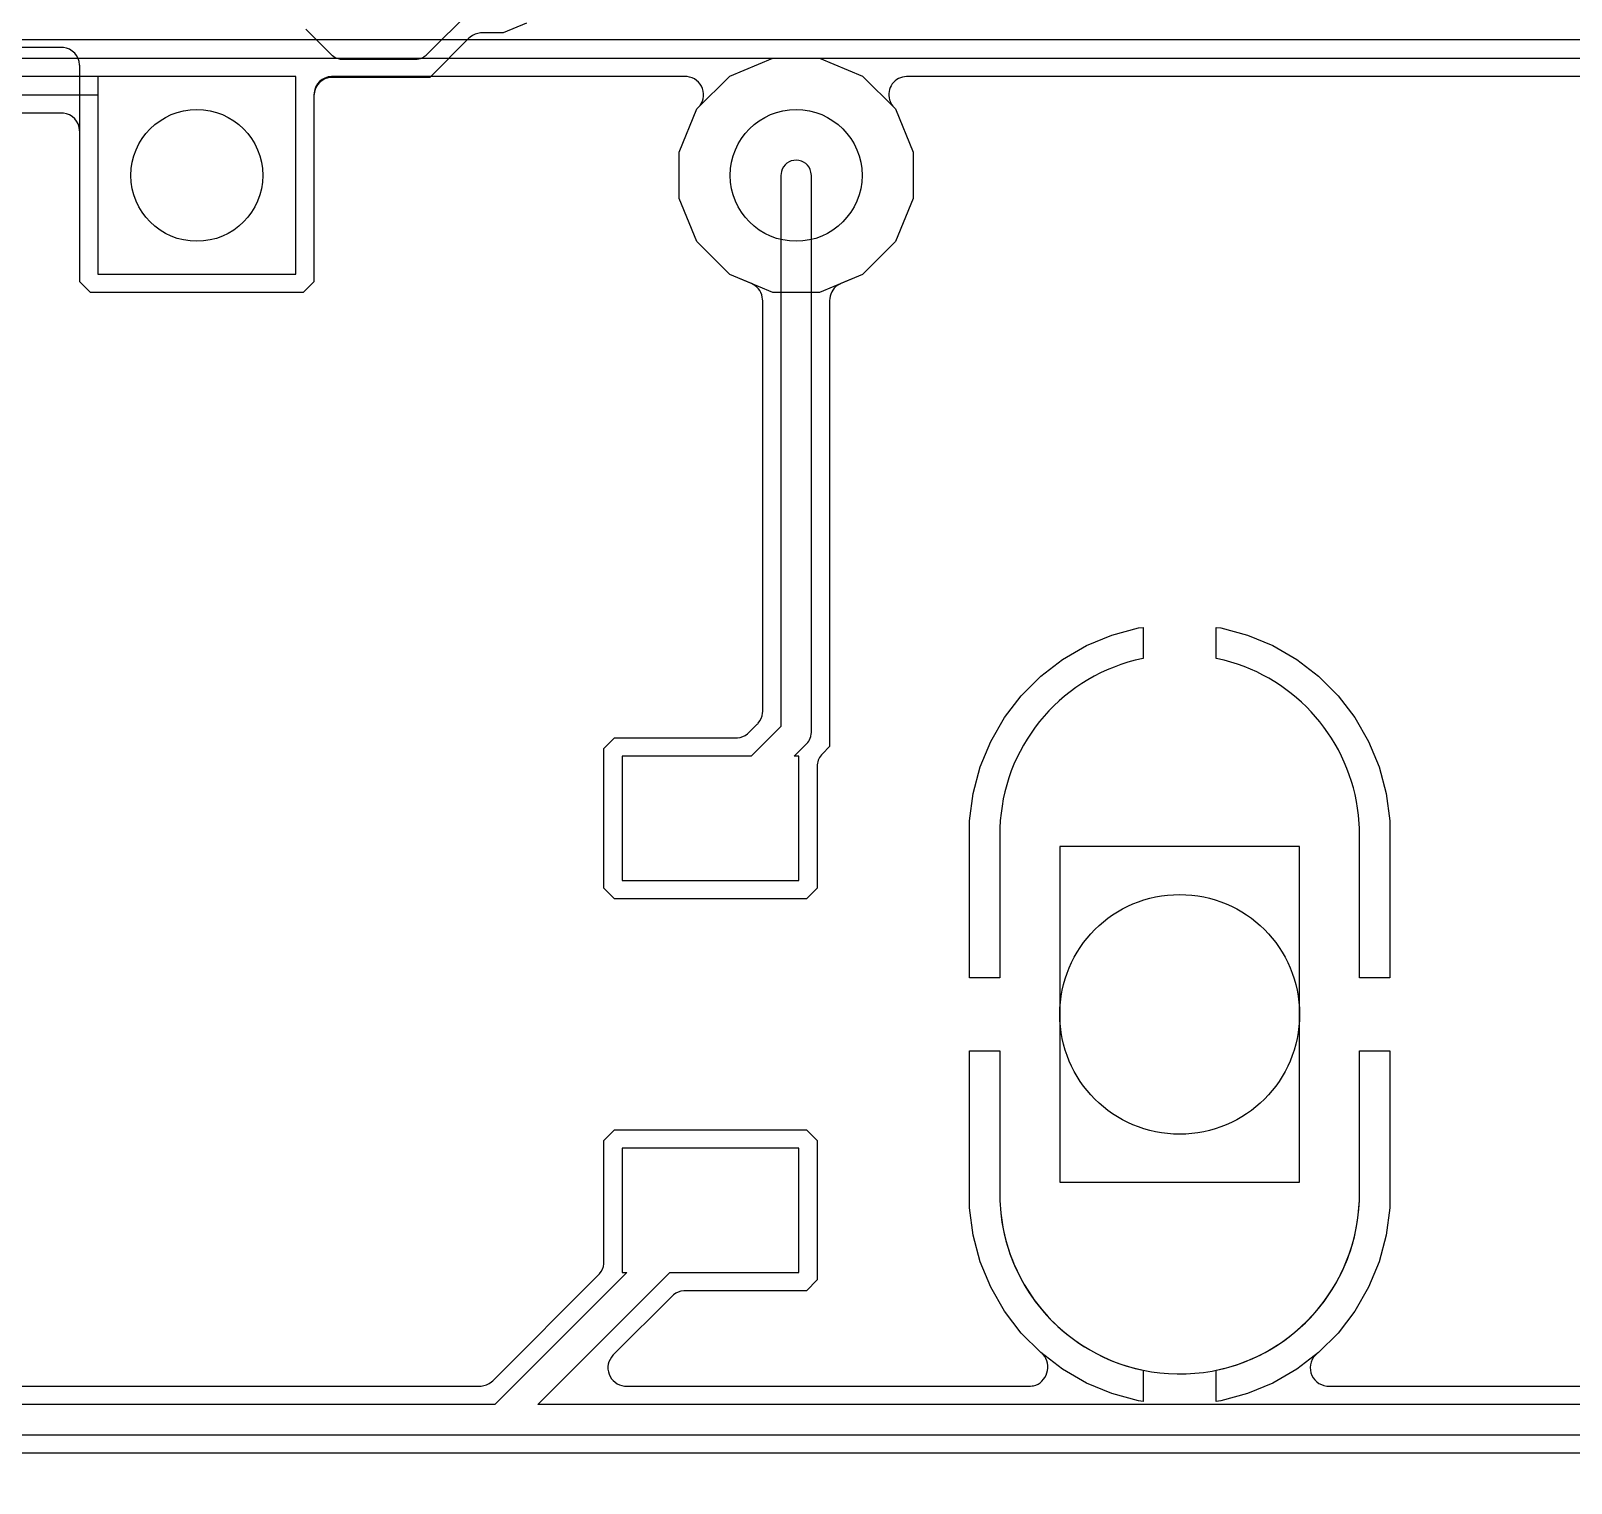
# Model space of a CAD drawing. Header units: millimetres. Extents: x 7.1 to 88.1, y 7.1 to 104.8.
# Drawn here: x 53.26 to 66.12, y 74.67 to 86.79 of the extents above; entities that cross this region are included whole.
import ezdxf

# ---------------------------------------------------------------- set-up
doc = ezdxf.new("R2010")
doc.units = ezdxf.units.MM

msp = doc.modelspace()

# ---------------------------------------------------------------- linework, layer by layer
at = {"layer": '16_copper'}
for points in [[(55.559, 86.802), (55.773, 86.588), (55.777, 86.584), (55.781, 86.58, 0.11143), (55.83, 86.555), (55.838, 86.554), (55.847, 86.551), (55.856, 86.551), (55.863, 86.55), (56.477, 86.55), (56.483, 86.551), (56.488, 86.551, 0.111436), (56.542, 86.568), (56.547, 86.572), (56.556, 86.578), (56.562, 86.584), (56.567, 86.588), (56.938, 86.958)], [(57.401, 86.85), (57.206, 86.769), (57.028, 86.769), (57.022, 86.769), (57.016, 86.769, 0.153128), (56.931, 86.735), (56.92, 86.725), (56.593, 86.398), (55.78, 86.398), (55.776, 86.398), (55.772, 86.398, 0.370187), (55.628, 86.261), (55.627, 86.246), (55.627, 84.693), (55.538, 84.604), (53.762, 84.604), (53.673, 84.693), (53.673, 86.497), (53.672, 86.501), (53.672, 86.504, 0.370187), (53.536, 86.648), (53.52, 86.649), (52.281, 86.649)], [(52.693, 75.479), (57.011, 75.479), (57.017, 75.48), (57.022, 75.48, 0.153128), (57.107, 75.514), (57.119, 75.524), (58.002, 76.407), (58.006, 76.412), (58.01, 76.416, 0.153125), (58.046, 76.499), (58.047, 76.515), (58.047, 77.528), (58.136, 77.617), (59.736, 77.617), (59.825, 77.528), (59.825, 76.365), (59.736, 76.275), (58.723, 76.275), (58.718, 76.275), (58.712, 76.275, 0.153128), (58.627, 76.241), (58.616, 76.231), (58.124, 75.74), (58.123, 75.738), (58.122, 75.737, 0.622974), (58.217, 75.48), (58.232, 75.479), (61.607, 75.479), (61.619, 75.481), (61.631, 75.481, 0.547404), (61.712, 75.743), (61.708, 75.746, 0.006201), (61.705, 75.748), (61.7, 75.753), (61.691, 75.76), (61.528, 75.922), (61.388, 76.105), (61.274, 76.304), (61.186, 76.516), (61.126, 76.738), (61.096, 76.966), (61.096, 78.276), (61.35, 78.276), (61.35, 77.028), (61.358, 76.921, 0.931034), (64.35, 77.028), (64.35, 78.276), (64.604, 78.276), (64.604, 76.966), (64.574, 76.738), (64.514, 76.516), (64.426, 76.304), (64.312, 76.105), (64.172, 75.922), (64.009, 75.76), (64, 75.753, 0.678475), (64.077, 75.48), (64.082, 75.48, 0.006502), (64.086, 75.48), (64.093, 75.479), (69.257, 75.479)], [(76.147, 75.327), (57.496, 75.327), (58.597, 76.428), (59.673, 76.428), (59.673, 77.465), (58.199, 77.465), (58.199, 76.428), (58.238, 76.428), (57.137, 75.327), (38.446, 75.327), (39.547, 76.428), (40.623, 76.428), (40.623, 77.465), (39.149, 77.465), (39.149, 76.428), (39.188, 76.428), (38.135, 75.375), (38.115, 75.411, 0.577351), (37.46, 75.368), (37.443, 75.327), (22.635, 75.327)], [(22.582, 75.073), (37.443, 75.073), (37.46, 75.032, 0.621842), (38.14, 75.032), (38.157, 75.073), (76.2, 75.073)], [(76.316, 74.921), (38.334, 74.921), (38.328, 74.92), (38.323, 74.92, 0.153128), (38.238, 74.886), (38.226, 74.876), (38.101, 74.75), (37.906, 74.669), (37.694, 74.669), (37.499, 74.75), (37.374, 74.876), (37.369, 74.88), (37.365, 74.884, 0.153125), (37.282, 74.92), (37.266, 74.921), (22.466, 74.921)]]:
    msp.add_lwpolyline(points, format="xyb", dxfattribs=at)
for points in [[(58.136, 79.545), (58.047, 79.635), (58.047, 80.798), (58.136, 80.887), (59.149, 80.887), (59.154, 80.888), (59.16, 80.888, 0.153128), (59.245, 80.921), (59.256, 80.932), (59.326, 81.001), (59.33, 81.006), (59.334, 81.01, 0.153125), (59.37, 81.094), (59.371, 81.109), (59.371, 84.537), (59.37, 84.542), (59.37, 84.547, 0.258802), (59.291, 84.671), (59.277, 84.678), (59.096, 84.753), (58.821, 85.028), (58.673, 85.387), (58.673, 85.776), (58.821, 86.135), (59.096, 86.41), (59.456, 86.559), (59.844, 86.559), (60.204, 86.41), (60.479, 86.135), (60.627, 85.776), (60.627, 85.387), (60.479, 85.028), (60.204, 84.753), (60.023, 84.678), (60.019, 84.676), (60.015, 84.674, 0.258803), (59.93, 84.553), (59.929, 84.537), (59.929, 80.815), (59.87, 80.755, 0.172365), (59.826, 80.663), (59.825, 80.647), (59.825, 79.635), (59.736, 79.545)], [(59.673, 80.735), (59.634, 80.735), (59.74, 80.841), (59.743, 80.845), (59.747, 80.848, 0.11143), (59.773, 80.898), (59.774, 80.905), (59.776, 80.915), (59.776, 80.924), (59.777, 80.93), (59.777, 85.581), (59.774, 85.609, 0.785533), (59.527, 85.613), (59.523, 85.581), (59.523, 80.983), (59.275, 80.735), (58.199, 80.735), (58.199, 79.698), (59.673, 79.698)], [(61.096, 78.886), (61.096, 80.196), (61.126, 80.424), (61.186, 80.646), (61.274, 80.859), (61.388, 81.058), (61.528, 81.24), (61.691, 81.403), (61.873, 81.543), (62.073, 81.658), (62.285, 81.746), (62.507, 81.805), (62.545, 81.81), (62.545, 81.55), (62.479, 81.536, 0.332832), (61.35, 80.135), (61.35, 78.886)], [(64.35, 78.886), (64.35, 80.135), (64.342, 80.242, 0.31312), (63.221, 81.536), (63.155, 81.55), (63.155, 81.81), (63.193, 81.805), (63.415, 81.746), (63.627, 81.658), (63.827, 81.543), (64.009, 81.403), (64.172, 81.24), (64.312, 81.058), (64.426, 80.859), (64.514, 80.646), (64.574, 80.424), (64.604, 80.196), (64.604, 78.886)]]:
    msp.add_lwpolyline(points, format="xyb", close=True, dxfattribs=at)
msp.add_lwpolyline([(55.475, 86.406), (53.825, 86.406), (53.825, 84.756), (55.475, 84.756)], close=True, dxfattribs=at)
at = {"layer": '1_copper'}
for points in [[(72.165, 86.711), (51.635, 86.711)], [(51.666, 86.559), (72.134, 86.559)], [(51.793, 86.254), (53.825, 86.254), (53.825, 84.756), (55.475, 84.756), (55.475, 86.406), (51.761, 86.406)]]:
    msp.add_lwpolyline(points, dxfattribs=at)
msp.add_lwpolyline([(72.007, 86.406), (60.575, 86.406), (60.573, 86.406), (60.571, 86.406, 0.490285), (60.429, 86.212), (60.434, 86.2), (60.438, 86.187, 0.097557), (60.479, 86.135), (60.627, 85.776), (60.627, 85.387), (60.479, 85.028), (60.204, 84.753), (59.844, 84.604), (59.456, 84.604), (59.096, 84.753), (58.821, 85.028), (58.673, 85.387), (58.673, 85.776), (58.821, 86.135), (58.833, 86.146, 0.631693), (58.74, 86.405), (58.725, 86.406), (55.78, 86.406), (55.776, 86.406), (55.772, 86.406, 0.370187), (55.628, 86.269), (55.627, 86.254), (55.627, 84.693), (55.538, 84.604), (53.762, 84.604), (53.673, 84.693), (53.673, 85.949), (53.672, 85.953), (53.672, 85.957, 0.370187), (53.536, 86.101), (53.52, 86.101), (51.919, 86.101)], format="xyb", dxfattribs=at)
for points in [[(61.096, 78.886), (61.096, 80.196), (61.126, 80.424), (61.186, 80.646), (61.274, 80.859), (61.388, 81.058), (61.528, 81.24), (61.691, 81.403), (61.873, 81.543), (62.073, 81.658), (62.285, 81.746), (62.507, 81.805), (62.545, 81.81), (62.545, 81.55), (62.479, 81.536, 0.332832), (61.35, 80.135), (61.35, 78.886)], [(64.35, 78.886), (64.35, 80.135), (64.342, 80.242, 0.31312), (63.221, 81.536), (63.155, 81.55), (63.155, 81.81), (63.193, 81.805), (63.415, 81.746), (63.627, 81.658), (63.827, 81.543), (64.009, 81.403), (64.172, 81.24), (64.312, 81.058), (64.426, 80.859), (64.514, 80.646), (64.574, 80.424), (64.604, 80.196), (64.604, 78.886)], [(62.507, 75.357), (62.285, 75.417), (62.073, 75.505), (61.873, 75.62), (61.691, 75.76), (61.528, 75.922), (61.388, 76.105), (61.274, 76.304), (61.186, 76.516), (61.126, 76.738), (61.096, 76.966), (61.096, 78.276), (61.35, 78.276), (61.35, 77.028), (61.358, 76.921, 0.31312), (62.479, 75.627), (62.545, 75.612), (62.545, 75.352)], [(63.155, 75.612), (63.221, 75.627, 0.332832), (64.35, 77.028), (64.35, 78.276), (64.604, 78.276), (64.604, 76.966), (64.574, 76.738), (64.514, 76.516), (64.426, 76.304), (64.312, 76.105), (64.172, 75.922), (64.009, 75.76), (63.827, 75.62), (63.627, 75.505), (63.415, 75.417), (63.193, 75.357), (63.155, 75.352)]]:
    msp.add_lwpolyline(points, format="xyb", close=True, dxfattribs=at)
at = {"layer": 'drills_PTH'}
for centre, radius in [((54.65, 85.581), 0.55), ((59.65, 85.581), 0.55), ((62.85, 78.581), 1)]:
    msp.add_circle(centre, radius, dxfattribs=at)
at = {"layer": 'holes'}
msp.add_lwpolyline([(61.85, 77.181), (63.85, 77.181), (63.85, 79.981), (61.85, 79.981), (61.85, 77.181)], close=True, dxfattribs=at)

doc.saveas('drawing.dxf')
